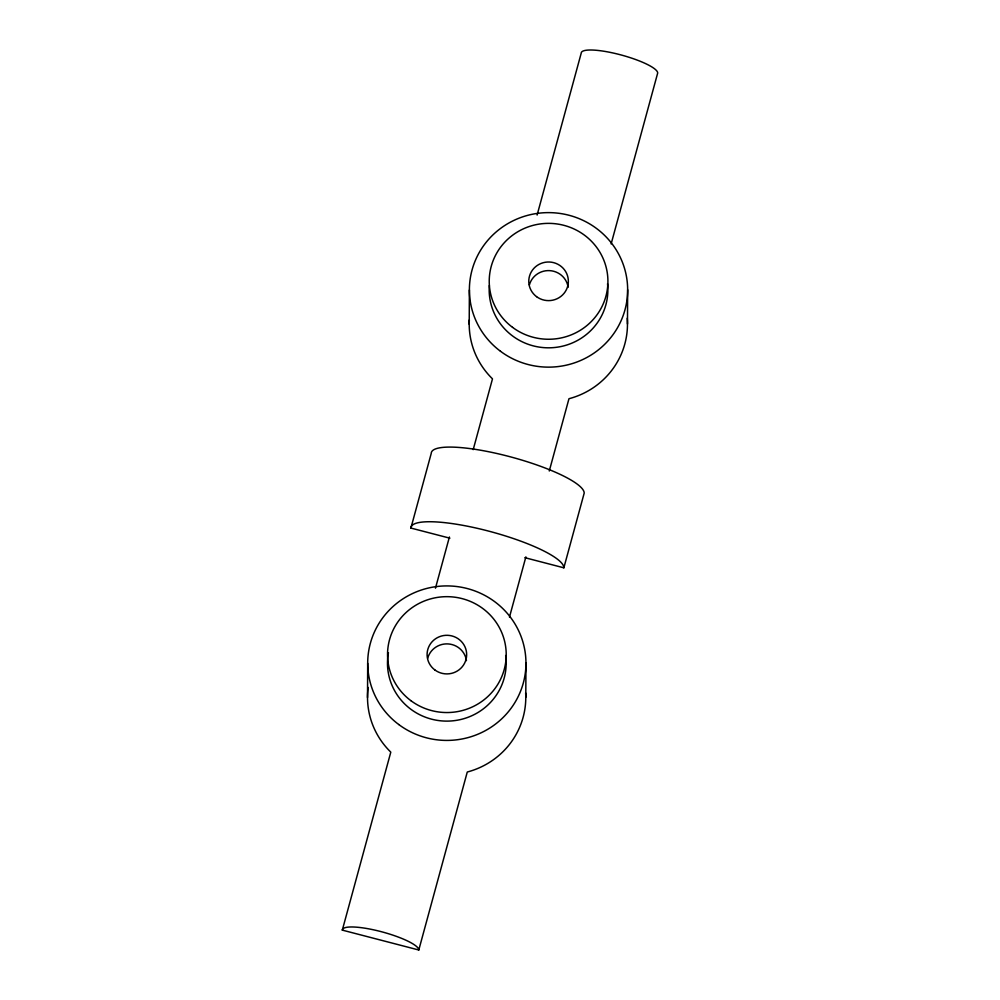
<?xml version="1.0" encoding="UTF-8"?>
<svg xmlns="http://www.w3.org/2000/svg" width="1000" height="1000" viewBox="0 0 1000 1000"><rect width="100%" height="100%" fill="white"/><g stroke="black" fill="none" stroke-linecap="round" stroke-linejoin="round"><path stroke-width="1.5" d="M367.512 697.55L367.688 663.288M469.212 324.25L469.387 290M525.788 697.3L525.962 663.037M627.475 324L627.65 289.75M449.888 538.188L410.9 528.062L431.238 453.4A79.138 16.575 15.2 0 1 507.8 456.15A79.138 16.575 15.2 0 1 584.188 493.15L563.85 567.812L524.862 557.675M525.65 692.962A79.138 77.263 0.3 0 1 467.275 772.013L418.787 950L342.312 930.125L390.8 752.138A79.138 77.263 0.3 0 1 368.175 687.463M435.462 588.188L449.412 536.987M473.2 449.637L492.488 378.85A79.138 77.263 0.3 0 1 469.325 319.925M537.112 215.062L581.213 53.163A39.562 8.287 15.2 0 1 619.5 54.538A39.562 8.287 15.2 0 1 657.688 73.037L611.138 243.925M509.475 617.1L525.887 556.862M549.275 471.012L568.962 398.725A79.138 77.263 0.3 0 0 627.238 318.238M342.312 930.125A39.562 8.287 15.2 0 1 380.588 931.5A39.562 8.287 15.2 0 1 418.787 950M505.65 655.512A59.35 57.95 0.3 0 1 445.387 721.1A59.35 57.95 0.3 0 1 388.45 652.7M427.713 658.2A19.788 19.312 0.3 0 1 466.438 660.612M607.537 283.725A59.35 57.95 0.3 0 1 549.412 347.812A59.35 57.95 0.3 0 1 489.35 285.425M529.4 284.913A19.788 19.312 0.3 0 1 568.125 287.325M410.9 528.062A79.138 16.575 15.2 0 1 487.463 530.8A79.138 16.575 15.2 0 1 563.85 567.812M398.775 724.538A79.138 77.263 0.3 0 0 525.3 673.125A79.138 77.263 0.3 0 0 416.413 591.838A79.138 77.263 0.3 0 0 398.775 724.538M410.825 700.625A59.35 57.95 0.3 0 0 505.725 662.075A59.35 57.95 0.3 0 0 424.062 601.112A59.35 57.95 0.3 0 0 410.825 700.625M434.862 669.95A19.788 19.312 0.3 0 0 466.488 657.1A19.788 19.312 0.3 0 0 439.263 636.775A19.788 19.312 0.3 0 0 434.862 669.95M500.462 351.25A79.138 77.263 0.3 0 0 627 299.837A79.138 77.263 0.3 0 0 518.1 218.55A79.138 77.263 0.3 0 0 500.462 351.25M512.525 327.337A59.35 57.95 0.3 0 0 607.425 288.788A59.35 57.95 0.3 0 0 525.75 227.812A59.35 57.95 0.3 0 0 512.525 327.337M536.55 296.65A19.788 19.312 0.3 0 0 568.188 283.8A19.788 19.312 0.3 0 0 540.962 263.475A19.788 19.312 0.3 0 0 536.55 296.65"/></g></svg>
